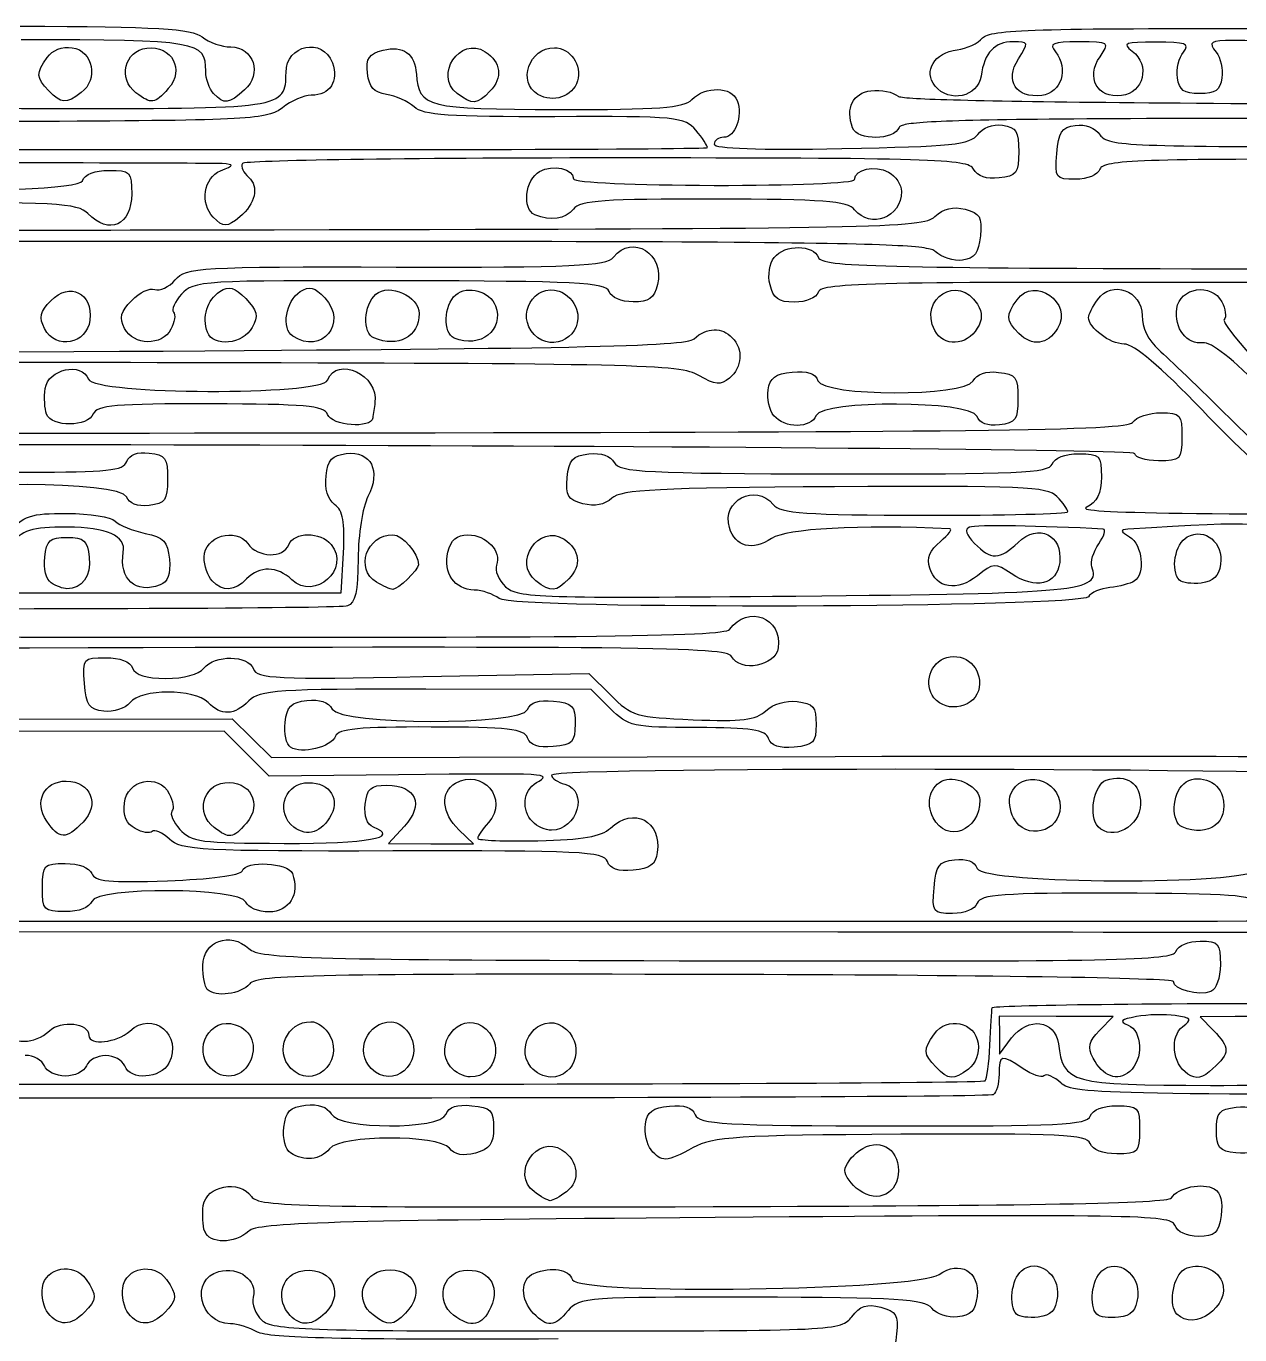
# Model space of a CAD drawing. Extents: x 25 to 242, y 39 to 365.
# Drawn here: x 132.21 to 170.31, y 228.75 to 269.83 of the extents above; entities that cross this region are included whole.
import ezdxf

# ---------------------------------------------------------------- set-up
doc = ezdxf.new("R2010")
doc.units = 0
doc.layers.add('Layer_1', color=7, linetype='CONTINUOUS')

msp = doc.modelspace()

# ---------------------------------------------------------------- linework, layer by layer
at = {"layer": 'Layer_1', "color": 7}
for points in [[(160.744755, 267.952993)], [(132.921299, 267.804633)], [(135.658109, 267.741673)], [(138.096449, 267.713653)], [(145.741979, 267.722663)], [(148.276099, 267.688073)], [(138.084349, 263.833613)], [(148.181949, 263.911773)], [(132.787229, 260.336633)], [(135.302219, 260.344663)], [(137.901659, 260.223733)], [(140.586559, 260.096683)], [(143.126459, 260.044683)], [(145.648189, 260.039683)], [(148.159709, 260.150213)], [(163.378555, 260.187083)], [(132.851349, 257.647823)], [(132.998869, 252.355983)], [(143.207649, 252.378783)], [(148.215959, 252.418973)], [(168.417013, 252.441663)], [(147.061849, 251.860283)], [(160.707835, 248.746573)], [(140.508949, 247.196723)], [(132.856679, 244.875343)], [(160.687055, 244.981553)], [(163.208755, 244.976553)], [(138.107919, 244.681333)], [(140.609909, 244.690333)], [(165.861525, 244.699233)], [(168.505789, 244.693233)], [(132.723209, 242.794143)], [(160.711915, 242.788143)], [(137.896709, 239.594153)], [(138.001079, 237.121963)], [(140.522769, 237.116963)], [(143.044449, 237.111963)], [(145.532659, 237.160963)], [(148.054349, 237.155963)], [(160.774585, 237.154923)], [(140.508169, 234.460783)], [(151.830029, 234.559683)], [(148.156169, 233.246983)], [(158.363345, 233.287393)], [(132.901279, 229.427053)], [(135.422959, 229.421953)], [(140.498579, 229.358403)], [(143.103589, 229.375733)], [(145.625279, 229.370703)], [(163.301755, 229.400883)], [(165.823445, 229.395863)], [(168.335511, 229.400903)]]:
    msp.add_lwpolyline(points, close=True, dxfattribs=at)
for points in [[(164.566335, 265.835023), (164.566335, 265.835143)], [(155.563129, 261.710833), (155.563129, 261.711073)], [(160.733785, 260.282783), (160.733435, 260.282783)], [(155.684449, 257.603643), (155.684449, 257.603183)], [(125.081869, 252.045603), (142.103349, 252.038603), (142.170949, 253.299153)], [(138.048779, 252.416083), (138.048779, 252.415583)], [(144.670019, 249.411863), (149.870719, 249.511063), (150.562969, 248.826093)], [(84.053553, 249.260143), (98.130469, 249.245543), (98.725839, 248.657623), (99.321209, 248.069713), (118.997239, 248.081313), (138.673269, 248.092913), (139.290849, 247.483103), (139.908439, 246.873303), (157.609355, 246.910103)], [(150.547799, 248.412283), (149.946309, 249.006083), (144.759369, 249.017083)], [(143.902609, 246.332703), (139.835559, 246.293503), (139.129349, 246.999003), (138.423129, 247.704523), (118.801419, 247.695523), (99.179709, 247.686523), (98.534459, 248.246103), (97.889199, 248.805683), (83.860383, 248.826783)], [(155.514269, 247.471913), (155.514269, 247.472243)], [(148.112019, 244.851793), (148.112019, 244.852213)], [(144.085799, 244.718973), (143.581669, 244.171703), (144.918769, 244.168703), (146.255869, 244.165703), (145.797329, 244.606003)], [(87.268883, 244.103573), (93.013819, 244.142373), (93.599789, 243.563753), (94.185749, 242.985123), (110.102479, 242.951323), (126.019209, 242.917523), (126.511829, 242.327073), (127.004459, 241.736613), (157.653455, 241.736883)], [(157.687005, 241.389953), (126.972189, 241.396953), (126.396289, 241.965633), (125.820389, 242.534323), (109.956439, 242.533323), (94.092489, 242.532323), (93.434189, 243.195593), (92.775899, 243.858873), (87.090613, 243.854873)], [(150.456299, 243.611233), (150.456259, 243.611503)], [(165.906825, 238.307783), (166.333275, 238.742753), (164.547075, 238.746753), (162.760885, 238.750753), (162.763885, 238.158213), (162.766885, 237.565683), (163.147115, 238.069623)], [(170.168354, 238.741943), (169.065092, 238.736943), (169.484028, 238.305123)], [(137.814819, 232.000413), (137.814799, 232.000073)], [(148.141839, 229.422533), (148.141939, 229.422503)]]:
    msp.add_lwpolyline(points, dxfattribs=at)
for points in [[(132.019439, 269.831263), (136.351909, 269.816463), (137.400129, 269.754963), (137.732389, 269.495933)], [(137.732389, 269.495933), (137.956199, 269.321473), (138.360699, 269.178253), (138.631269, 269.177673)], [(140.368099, 268.379803), (140.371099, 269.249433), (141.527049, 269.491643), (141.822609, 268.684483)], [(145.741979, 267.722673), (144.994849, 268.285733), (145.838179, 269.537763), (146.621839, 269.029023)], [(162.236585, 269.463763), (162.449125, 269.724893), (163.935595, 269.770553), (171.686769, 269.754093)], [(137.846529, 268.425243), (137.849529, 269.354923), (137.610909, 269.395333), (132.051139, 269.407143)], [(132.868769, 268.846003), (133.038209, 269.082203), (133.342209, 269.201203), (133.657769, 269.154843)], [(133.657769, 269.154843), (134.310159, 269.059043), (134.488589, 268.157043), (133.936599, 267.745333)], [(135.658109, 267.741673), (135.081189, 268.176453), (135.294439, 269.060753), (135.995889, 269.142323)], [(135.995889, 269.142323), (136.786579, 269.234323), (137.197869, 268.462353), (136.673199, 267.871123)], [(138.631269, 269.177673), (139.356219, 269.175673), (139.630449, 268.325823), (139.065869, 267.830103)], [(142.928959, 268.351403), (142.876659, 268.829693), (142.966259, 268.962373), (143.419429, 269.077943)], [(143.419429, 269.077943), (144.039249, 269.236003), (144.416199, 268.964113), (144.459949, 268.327423)], [(148.276099, 267.688073), (147.620369, 268.066413), (148.004279, 269.158023), (148.792489, 269.156353)], [(148.792489, 269.156353), (149.290589, 269.155353), (149.673239, 268.604633), (149.518829, 268.111093)], [(160.744725, 267.953053), (160.365575, 268.424083), (160.720325, 269.000983), (161.442845, 269.088383)], [(161.442845, 269.088383), (161.740675, 269.124383), (162.097865, 269.293333), (162.236585, 269.463763)], [(163.202085, 269.341133), (162.607175, 269.342133), (162.292595, 269.008173), (162.190125, 268.265953)], [(163.359955, 268.801053), (163.696655, 269.324673), (163.692155, 269.340093), (163.202085, 269.341133)], [(165.259105, 269.336763), (164.425555, 269.338763), (164.314055, 269.291363), (164.526855, 269.026983)], [(165.923805, 268.871103), (166.236405, 269.325973), (166.223935, 269.334713), (165.259105, 269.336763)], [(167.675105, 269.331633), (166.704785, 269.333633), (166.607565, 269.297033), (166.932965, 269.051803)], [(168.538725, 269.018453), (168.753908, 269.282833), (168.624905, 269.329613), (167.675105, 269.331633)], [(170.106317, 269.380333), (169.38237, 269.382333), (169.31356, 269.335133), (169.570229, 269.016263)], [(171.06041, 269.013103), (171.316201, 269.327363), (171.184537, 269.378043), (170.106317, 269.380333)], [(132.921269, 267.804673), (132.521239, 268.217003), (132.514429, 268.352083), (132.868769, 268.846003)], [(141.822609, 268.684483), (142.035149, 268.104043), (141.748609, 267.661183), (141.161309, 267.662433)], [(146.621839, 269.029023), (147.122039, 268.704323), (147.181949, 268.205353), (146.771059, 267.786263)], [(164.093915, 267.658493), (163.278665, 267.563093), (162.921465, 268.119143), (163.359955, 268.801053)], [(164.526855, 269.026983), (164.952015, 268.498783), (164.708945, 267.730453), (164.093915, 267.658493)], [(166.595185, 267.651153), (165.833845, 267.562653), (165.473975, 268.216553), (165.923805, 268.871103)], [(166.932965, 269.051803), (167.509885, 268.617023), (167.296625, 267.732723), (166.595185, 267.651153)], [(168.352871, 268.210853), (168.315951, 268.484093), (168.399591, 268.847523), (168.538725, 269.018453)], [(169.570229, 269.016263), (169.708294, 268.844733), (169.789661, 268.480963), (169.751043, 268.207883)], [(132.626819, 267.249623), (140.338569, 267.233223), (140.364529, 267.237023), (140.368099, 268.379803)], [(138.096479, 267.713673), (137.958229, 267.856173), (137.845749, 268.176383), (137.846529, 268.425243)], [(143.518049, 267.691623), (143.125439, 267.747423), (142.976779, 267.913913), (142.928959, 268.351403)], [(144.459949, 268.327423), (144.531449, 267.287083), (144.784989, 267.223783), (148.915919, 267.215013)], [(162.190125, 268.265953), (162.099125, 267.606843), (161.183035, 267.408493), (160.744755, 267.952993)], [(136.673199, 267.871123), (136.239909, 267.382863), (136.149529, 267.371333), (135.658109, 267.741673)], [(149.518829, 268.111093), (149.363859, 267.615783), (148.758529, 267.409733), (148.276099, 267.688073)], [(153.109019, 267.529303), (153.529499, 267.958173), (154.368039, 267.938503), (154.532169, 267.495903)], [(158.732695, 267.803963), (159.047295, 267.841463), (159.430595, 267.764463), (159.584475, 267.632873)], [(169.050408, 267.712723), (168.552131, 267.713723), (168.40592, 267.818193), (168.352871, 268.210853)], [(169.751043, 268.207883), (169.695543, 267.815453), (169.548684, 267.711663), (169.050408, 267.712723)], [(125.369559, 267.588243), (125.472919, 267.309513), (126.476389, 267.262693), (132.626819, 267.249623)], [(133.936599, 267.745333), (133.453029, 267.384653), (133.321319, 267.392353), (132.921299, 267.804633)], [(139.065869, 267.830103), (138.559029, 267.385063), (138.430239, 267.369593), (138.096449, 267.713653)], [(141.161309, 267.662433), (140.933639, 267.662963), (140.526459, 267.486053), (140.256459, 267.269413)], [(144.391519, 267.296383), (144.199929, 267.472723), (143.806859, 267.650583), (143.518049, 267.691623)], [(146.771059, 267.786263), (146.357099, 267.364053), (146.228389, 267.356103), (145.741979, 267.722663)], [(148.915919, 267.215013), (152.081849, 267.208013), (152.850789, 267.265913), (153.109019, 267.529303)], [(154.532169, 267.495903), (154.714699, 267.003693), (154.473369, 266.341323), (154.111849, 266.342093)], [(158.157405, 266.635233), (157.924745, 267.262603), (158.157445, 267.735363), (158.732695, 267.803963)], [(159.584475, 267.632873), (159.786355, 267.460203), (168.043337, 267.379273), (189.240021, 267.342213)], [(140.256459, 267.269413), (139.805459, 266.907543), (139.187559, 266.872633), (132.657299, 266.840123)], [(148.803849, 266.990083), (145.484159, 266.978383), (144.676079, 267.034483), (144.391519, 267.296383)], [(132.657299, 266.840123), (126.742479, 266.810623), (125.520609, 266.752923), (125.379609, 266.496393)], [(153.233899, 266.563603), (152.887399, 266.980823), (152.650469, 267.003633), (148.803849, 266.990083)], [(159.619775, 266.655333), (159.465125, 266.245843), (158.307695, 266.229943), (158.157405, 266.635233)], [(189.177928, 266.915733), (163.206285, 266.970933), (159.727385, 266.940233), (159.619775, 266.655333)], [(162.084965, 266.431883), (162.241625, 266.650263), (162.552345, 266.766213), (162.859845, 266.721033)], [(162.859845, 266.721033), (163.292695, 266.657433), (163.372825, 266.527363), (163.370845, 265.891493)], [(164.566335, 265.835143), (164.622535, 266.505023), (164.721825, 266.655503), (165.147885, 266.716233)], [(165.147885, 266.716233), (165.459655, 266.760633), (165.766285, 266.641933), (165.927705, 266.414253)], [(153.599649, 266.020983), (153.599819, 266.076983), (153.435239, 266.321163), (153.233899, 266.563603)], [(154.111849, 266.342093), (153.946269, 266.342353), (153.810489, 266.245693), (153.810119, 266.127063)], [(157.816445, 265.989353), (161.278075, 266.056653), (161.859035, 266.116923), (162.084965, 266.431883)], [(165.927705, 266.414253), (166.173615, 266.067393), (166.841575, 266.040353), (174.764328, 266.056583)], [(129.981579, 265.964283), (142.971349, 265.939483), (153.599479, 265.965073), (153.599649, 266.020983)], [(153.810119, 266.127063), (153.809589, 265.987683), (155.226609, 265.938973), (157.816445, 265.989353)], [(163.370845, 265.891493), (163.368845, 265.218533), (163.302545, 265.129803), (162.755875, 265.067083)], [(165.148295, 265.025793), (164.526025, 265.026793), (164.501455, 265.061293), (164.566335, 265.835023)], [(138.362779, 265.515493), (138.131679, 265.531993), (130.898549, 265.547493), (122.289159, 265.549893)], [(138.309579, 265.291583), (138.748199, 265.471193), (138.752109, 265.487653), (138.362779, 265.515493)], [(138.997989, 265.520243), (138.939789, 265.424343), (139.027089, 265.230603), (139.191849, 265.089653)], [(150.434289, 265.694753), (144.202489, 265.694653), (139.056159, 265.616153), (138.997989, 265.520243)], [(148.328569, 265.268663), (148.756019, 265.501923), (149.394789, 265.362563), (149.393779, 265.036233)], [(161.954035, 265.345863), (161.783095, 265.661233), (160.670755, 265.694923), (150.434289, 265.694753)], [(158.219675, 265.017493), (158.220675, 265.343793), (158.860325, 265.480453), (159.286315, 265.245383)], [(174.717793, 265.651863), (167.199765, 265.667863), (166.025655, 265.627163), (165.919965, 265.347353)], [(121.569349, 265.036553), (121.752389, 264.542973), (133.789339, 264.486723), (133.975109, 264.978553)], [(133.975109, 264.978553), (134.052609, 265.183863), (134.366799, 265.306623), (134.812229, 265.305683)], [(134.812229, 265.305683), (135.482719, 265.304683), (135.525109, 265.260583), (135.522959, 264.573093)], [(138.084389, 263.833583), (137.662549, 264.268433), (137.787569, 265.077833), (138.309579, 265.291583)], [(139.191849, 265.089653), (139.529409, 264.800923), (139.407429, 264.244523), (138.918459, 263.842613)], [(148.181949, 263.911773), (147.773529, 264.081833), (147.875029, 265.021183), (148.328569, 265.268663)], [(149.393779, 265.036233), (149.393509, 264.929443), (151.356719, 264.839653), (153.806129, 264.834453)], [(153.806129, 264.834453), (156.255525, 264.829453), (158.219345, 264.910653), (158.219675, 265.017493)], [(159.286315, 265.245383), (159.508715, 265.122663), (159.690145, 264.851143), (159.689495, 264.642003)], [(162.755875, 265.067083), (162.354705, 265.021083), (162.077945, 265.117283), (161.954035, 265.345863)], [(165.919965, 265.347353), (165.847965, 265.156643), (165.531955, 265.024973), (165.148295, 265.025793)], [(135.522959, 264.573093), (135.519959, 263.579993), (134.812699, 263.259463), (134.144439, 263.948273)], [(159.689495, 264.642003), (159.686495, 263.823973), (158.717925, 263.448253), (158.216725, 264.070953)], [(134.144439, 263.948273), (133.826169, 264.276333), (133.172669, 264.312033), (127.787839, 264.295533)], [(153.804779, 264.403523), (150.371049, 264.410523), (149.608039, 264.356623), (149.390819, 264.089703)], [(158.216725, 264.070953), (158.001175, 264.338743), (157.238505, 264.396233), (153.804779, 264.403523)], [(160.737565, 263.851813), (161.015145, 264.108053), (161.313715, 264.180813), (161.688365, 264.083523)], [(138.918459, 263.842613), (138.512609, 263.509043), (138.400409, 263.507843), (138.084349, 263.833613)], [(139.993239, 263.441923), (158.950025, 263.475823), (160.360435, 263.503723), (160.737565, 263.851813)], [(149.390819, 264.089703), (149.129679, 263.768833), (148.683039, 263.703093), (148.181949, 263.911773)], [(161.688365, 264.083523), (162.154825, 263.962393), (162.224675, 263.840613), (162.167055, 263.248973)], [(98.485959, 263.351423), (110.128139, 263.381223), (128.806419, 263.421923), (139.993239, 263.441923)], [(150.646959, 262.579363), (151.250599, 263.320993), (152.269809, 262.685593), (152.029659, 261.717363)], [(160.746825, 262.762973), (160.406685, 263.080223), (156.818935, 263.105243), (118.894279, 263.054863)], [(155.692609, 262.572653), (156.030069, 262.987253), (156.930825, 262.983533), (157.085325, 262.566653)], [(162.167055, 263.248973), (162.114755, 262.711713), (161.989525, 262.540503), (161.609215, 262.486113)], [(143.823229, 262.270663), (149.398979, 262.258763), (150.423799, 262.305163), (150.646959, 262.579363)], [(155.563129, 261.711073), (155.488029, 262.021783), (155.543229, 262.389213), (155.692609, 262.572653)], [(157.085325, 262.566653), (157.190255, 262.283713), (158.923485, 262.239553), (170.924515, 262.214063)], [(161.609215, 262.486113), (161.339505, 262.447513), (160.951435, 262.572113), (160.746825, 262.762973)], [(136.893279, 261.868983), (137.242809, 262.262863), (137.605289, 262.283873), (143.823229, 262.270663)], [(132.990789, 261.215913), (133.580349, 261.817223), (134.307909, 261.453383), (134.209799, 260.606303)], [(136.245579, 261.563823), (136.398959, 261.503023), (136.690419, 261.640423), (136.893279, 261.868983)], [(143.930199, 261.839503), (137.731189, 261.852703), (137.455469, 261.835503), (137.088029, 261.421783)], [(138.294849, 261.502193), (138.583809, 261.687783), (138.753209, 261.641333), (139.103279, 261.280493)], [(140.816529, 261.497923), (141.103539, 261.681413), (141.268389, 261.639483), (141.583699, 261.302833)], [(143.189489, 261.415403), (143.616249, 261.776683), (144.549019, 261.359803), (144.547299, 260.808543)], [(150.509459, 261.502333), (150.406429, 261.780133), (149.477959, 261.827723), (143.930199, 261.839503)], [(145.694869, 261.396563), (146.063169, 261.708353), (146.774459, 261.514223), (146.944579, 261.055483)], [(148.159709, 260.150213), (147.568759, 260.759343), (148.149709, 261.772313), (148.941669, 261.512763)], [(152.029659, 261.717363), (151.923459, 261.289193), (151.763249, 261.176473), (151.262419, 261.177533)], [(156.326985, 261.167743), (155.826159, 261.168743), (155.666659, 261.282213), (155.563129, 261.710833)], [(170.919924, 261.783143), (158.921785, 261.808643), (157.188655, 261.771843), (157.081965, 261.489343)], [(160.733435, 260.282783), (160.212655, 261.287633), (161.486395, 262.065923), (162.072545, 261.101003)], [(163.317695, 261.242153), (163.867685, 262.008843), (165.087835, 261.145653), (164.590785, 260.341483)], [(165.845395, 261.245893), (166.294515, 261.871973), (167.244905, 261.533553), (167.242465, 260.748423)], [(168.330265, 260.969003), (168.424285, 261.633813), (169.431019, 261.784573), (169.743986, 261.180703)], [(135.523949, 261.222683), (135.767459, 261.471063), (136.092199, 261.624573), (136.245579, 261.563823)], [(137.088029, 261.421783), (136.877459, 261.184493), (136.764119, 260.929593), (136.836159, 260.855333)], [(137.901659, 260.223733), (137.724409, 260.701703), (137.890759, 261.242673), (138.294849, 261.502193)], [(139.103279, 261.280493), (139.470219, 260.902263), (139.504999, 260.745693), (139.306099, 260.367323)], [(140.586559, 260.096683), (140.214859, 260.339533), (140.356739, 261.203973), (140.816529, 261.497923)], [(141.583699, 261.302833), (142.324029, 260.512383), (141.491499, 259.505403), (140.586559, 260.096683)], [(143.126489, 260.044683), (142.760369, 260.197133), (142.801279, 261.086723), (143.189489, 261.415403)], [(145.648169, 260.039683), (145.289229, 260.189143), (145.319849, 261.079093), (145.694869, 261.396563)], [(148.941669, 261.512763), (149.172219, 261.437163), (149.420189, 261.181583), (149.492699, 260.944793)], [(151.262419, 261.177533), (150.893589, 261.178323), (150.579339, 261.313873), (150.509459, 261.502333)], [(157.081965, 261.489343), (157.010865, 261.301173), (156.695815, 261.166963), (156.326985, 261.167743)], [(132.787229, 260.336633), (132.603159, 260.691793), (132.642179, 260.860343), (132.990789, 261.215913)], [(135.302209, 260.344633), (135.125849, 260.684923), (135.170659, 260.862353), (135.523949, 261.222683)], [(146.944579, 261.055483), (147.226279, 260.295863), (146.465179, 259.699503), (145.648189, 260.039683)], [(149.492699, 260.944793), (149.741659, 260.131803), (148.750669, 259.541083), (148.159709, 260.150213)], [(162.072545, 261.101003), (162.238975, 260.827043), (162.238325, 260.620133), (162.070545, 260.346883)], [(163.378595, 260.187083), (162.967275, 260.611053), (162.959665, 260.743013), (163.317695, 261.242153)], [(165.561145, 260.691453), (165.561415, 260.778853), (165.689325, 261.028343), (165.845395, 261.245893)], [(169.156519, 259.893823), (168.653519, 259.813423), (168.242481, 260.348273), (168.330265, 260.969003)], [(169.743986, 261.180703), (169.862557, 260.951913), (169.896815, 260.700723), (169.820116, 260.622493)], [(114.043699, 260.590313), (114.200069, 259.453113), (113.144609, 259.505303), (133.702959, 259.618363)], [(134.209799, 260.606303), (134.121999, 259.848563), (133.136959, 259.661823), (132.787229, 260.336633)], [(136.836159, 260.855333), (136.908159, 260.781033), (136.872059, 260.539343), (136.755759, 260.318163)], [(144.547299, 260.808543), (144.545299, 260.083293), (143.885399, 259.728673), (143.126459, 260.044683)], [(166.680935, 259.853003), (166.237205, 259.854003), (165.560115, 260.360913), (165.561145, 260.691453)], [(167.242465, 260.748423), (167.241465, 260.370463), (167.439845, 259.966423), (167.773885, 259.667083)], [(169.820116, 260.622493), (169.743416, 260.544293), (170.429713, 259.703533), (171.345214, 258.754193)], [(136.755759, 260.318163), (136.475359, 259.784723), (135.583979, 259.800963), (135.302219, 260.344663)], [(139.306099, 260.367323), (139.029459, 259.841043), (138.079589, 259.743933), (137.901659, 260.223733)], [(153.177269, 260.018343), (153.587379, 260.381623), (154.047729, 260.394753), (154.379649, 260.052643)], [(154.379649, 260.052643), (154.730719, 259.690783), (154.690969, 259.123313), (154.290849, 258.784553)], [(162.070545, 260.346883), (161.728415, 259.790843), (161.006675, 259.756233), (160.733785, 260.282783)], [(164.590785, 260.341483), (164.273545, 259.828243), (163.786835, 259.766253), (163.378555, 260.187083)], [(133.702959, 259.618363), (149.462839, 259.705063), (152.903369, 259.775703), (153.177269, 260.018343)], [(169.128642, 257.782893), (167.817035, 259.149583), (166.986065, 259.852353), (166.680935, 259.853003)], [(167.773885, 259.667083), (168.067197, 259.404233), (169.063581, 258.444333), (169.988067, 257.533963)], [(171.086022, 258.371433), (170.108995, 259.370853), (169.397364, 259.932333), (169.156519, 259.893823)], [(136.327849, 259.268143), (127.323479, 259.283543), (119.668999, 259.237943), (119.317889, 259.166753)], [(132.807969, 258.455963), (132.894569, 259.068403), (133.959009, 259.301443), (134.162579, 258.752523)], [(153.326169, 258.869253), (152.748589, 259.210983), (151.415119, 259.242283), (136.327849, 259.268143)], [(141.674839, 258.722123), (141.967039, 259.495803), (143.289969, 258.869373), (143.160369, 258.018703)], [(154.290849, 258.784553), (154.006889, 258.544163), (153.852819, 258.557683), (153.326169, 258.869253)], [(155.503629, 258.411543), (155.558029, 258.796303), (155.727949, 258.922963), (156.258455, 258.974233)], [(156.258455, 258.974233), (156.729955, 259.019833), (156.981995, 258.935433), (157.068125, 258.703183)], [(161.937565, 258.697183), (162.058645, 258.917523), (162.340775, 259.011983), (162.736875, 258.964823)], [(162.736875, 258.964823), (163.283155, 258.899823), (163.348795, 258.810763), (163.346695, 258.137803)], [(132.851369, 257.647883), (132.788569, 257.817153), (132.769069, 258.180793), (132.807969, 258.455963)], [(134.162579, 258.752523), (134.346209, 258.257343), (141.488389, 258.228453), (141.674839, 258.722123)], [(155.684449, 257.603183), (155.546379, 257.774703), (155.465019, 258.138473), (155.503629, 258.411543)], [(157.068125, 258.703183), (157.253965, 258.202053), (161.662495, 258.196273), (161.937565, 258.697183)], [(137.994989, 257.975813), (135.027509, 257.981813), (134.418289, 257.929913), (134.316519, 257.660423)], [(143.160369, 258.018703), (143.137769, 257.870613), (143.107169, 257.652533), (143.092369, 257.534053)], [(162.060445, 257.587443), (161.878905, 258.076973), (157.195915, 258.100313), (157.011715, 257.612643)], [(163.346695, 258.137803), (163.344695, 257.474913), (163.274295, 257.375563), (162.765045, 257.316613)], [(134.316519, 257.660423), (134.160289, 257.246753), (133.003779, 257.236833), (132.851349, 257.647823)], [(141.671439, 257.644803), (141.571359, 257.914693), (140.962469, 257.969513), (137.994989, 257.975813)], [(143.092369, 257.534053), (143.048969, 257.186843), (141.805329, 257.283773), (141.671439, 257.644803)], [(157.011715, 257.612643), (156.856275, 257.201083), (156.013069, 257.195333), (155.684449, 257.603643)], [(162.765045, 257.316613), (162.387275, 257.272913), (162.142165, 257.367113), (162.060445, 257.587443)], [(166.940025, 257.395203), (167.068865, 257.561943), (167.471185, 257.697743), (167.834075, 257.696973)], [(167.834075, 257.696973), (168.448024, 257.695973), (168.493699, 257.643173), (168.491511, 256.941443)], [(171.534062, 255.517573), (171.303242, 255.625473), (170.220805, 256.644863), (169.128642, 257.782893)], [(111.123519, 257.183483), (111.123259, 257.100883), (123.629169, 257.046463), (138.914409, 257.062633)], [(138.914409, 257.062633), (162.499295, 257.087533), (166.741235, 257.137933), (166.940025, 257.395203)], [(169.988067, 257.533963), (171.473009, 256.071703), (171.716034, 255.908733), (172.072841, 256.135993)], [(167.018865, 256.411803), (167.019665, 256.664003), (109.461419, 256.821483), (109.117859, 256.570213)], [(168.491511, 256.941443), (168.489411, 256.223223), (168.454131, 256.187393), (167.753665, 256.188883)], [(135.367989, 256.164403), (135.451089, 256.384393), (135.696769, 256.477583), (136.074259, 256.432243)], [(136.074259, 256.432243), (136.583109, 256.371143), (136.652849, 256.271483), (136.650779, 255.608593)], [(141.623969, 255.713153), (141.681869, 256.220033), (141.810729, 256.362053), (142.260469, 256.414353)], [(142.260469, 256.414353), (143.038979, 256.504853), (143.355699, 255.877633), (142.941669, 255.065263)], [(149.195529, 255.659523), (149.250929, 256.225143), (149.359949, 256.344643), (149.874189, 256.403653)], [(149.874189, 256.403653), (150.270569, 256.449153), (150.552109, 256.353453), (150.671809, 256.132623)], [(164.420085, 256.085693), (164.495285, 256.284953), (164.815135, 256.408053), (165.255065, 256.407103)], [(165.255065, 256.407103), (165.923635, 256.406103), (165.967935, 256.360603), (165.965825, 255.684403)], [(167.753665, 256.188883), (167.349145, 256.189673), (167.018485, 256.290043), (167.018865, 256.411803)], [(129.111119, 256.177693), (129.216799, 255.892753), (129.706819, 255.838793), (132.238499, 255.833423)], [(132.238499, 255.833423), (134.770189, 255.828423), (135.260539, 255.879923), (135.367989, 256.164403)], [(150.671809, 256.132623), (150.834529, 255.832443), (151.666759, 255.789583), (157.577475, 255.777033)], [(157.577475, 255.777033), (163.357535, 255.764733), (164.315195, 255.807933), (164.420085, 256.085693)], [(135.364539, 255.058233), (135.181759, 255.551093), (129.298649, 255.577173), (129.113119, 255.085933)], [(136.650779, 255.608593), (136.648779, 254.945693), (136.578379, 254.846353), (136.069139, 254.787403)], [(141.894979, 254.818623), (141.675309, 254.984173), (141.577579, 255.306733), (141.623969, 255.713153)], [(149.690509, 254.840013), (149.211859, 254.964313), (149.139189, 255.084623), (149.195529, 255.659523)], [(165.965825, 255.684403), (165.963825, 255.151993), (165.839605, 254.899973), (165.490005, 254.721693)], [(157.588045, 255.374793), (152.056959, 255.340593), (150.886099, 255.280093), (150.597809, 255.014003)], [(154.288619, 254.090543), (154.029289, 254.937393), (155.109679, 255.502843), (155.666149, 254.811483)], [(164.572045, 255.065413), (164.270265, 255.376473), (163.484175, 255.411283), (157.588045, 255.374793)], [(136.069139, 254.787403), (135.691359, 254.743703), (135.446249, 254.837903), (135.364539, 255.058233)], [(142.170949, 253.299153), (142.223049, 254.271783), (142.160049, 254.618853), (141.894979, 254.818623)], [(142.941669, 255.065263), (142.770369, 254.729153), (142.634429, 253.872073), (142.632059, 253.113223)], [(150.597809, 255.014003), (150.369519, 254.803263), (150.060359, 254.743983), (149.690509, 254.840013)], [(155.666149, 254.811483), (155.882919, 254.542193), (156.682245, 254.486133), (160.419035, 254.478203)], [(164.911705, 254.591773), (164.911915, 254.659473), (164.759065, 254.872623), (164.572045, 255.065413)], [(165.490005, 254.721693), (165.136035, 254.541173), (168.902177, 254.490443), (180.402083, 254.520813)], [(131.602039, 253.894343), (132.145959, 254.473373), (132.339619, 254.539173), (133.492599, 254.536723)], [(133.492599, 254.536723), (134.199119, 254.535723), (134.881549, 254.426403), (135.009129, 254.294903)], [(135.009129, 254.294903), (135.136709, 254.163403), (135.556969, 253.989413), (135.943049, 253.908253)], [(160.419035, 254.478203), (162.889795, 254.473203), (164.911495, 254.524103), (164.911705, 254.591773)], [(171.010613, 253.710883), (171.463921, 254.267813), (170.972353, 254.306403), (166.801265, 254.041313)], [(133.507559, 254.105763), (132.336459, 254.107763), (132.146239, 254.044163), (131.600689, 253.463413)], [(135.260209, 253.316723), (135.351509, 253.829133), (134.742919, 254.103133), (133.507559, 254.105763)], [(135.943049, 253.908253), (136.536049, 253.783593), (136.654619, 253.657393), (136.706799, 253.095403)], [(137.798949, 253.166143), (137.800949, 253.814053), (138.792639, 254.118533), (139.169509, 253.586943)], [(140.456009, 253.552443), (140.611709, 253.964713), (141.454879, 253.969483), (141.784509, 253.560443)], [(148.215959, 252.418983), (147.468839, 252.982033), (148.312059, 254.234063), (149.095829, 253.725333)], [(155.613879, 253.752153), (155.009529, 253.348273), (154.474049, 253.484993), (154.288619, 254.090543)], [(161.203285, 254.053403), (158.354555, 254.182243), (156.073469, 254.059403), (155.613879, 253.752153)], [(160.912675, 253.655783), (161.171985, 253.869973), (161.302765, 254.048893), (161.203285, 254.053403)], [(161.826845, 254.106183), (161.662905, 254.043283), (161.715255, 253.872203), (161.982865, 253.596363)], [(166.025165, 254.044183), (164.087805, 254.149053), (162.018175, 254.179623), (161.826845, 254.106183)], [(163.351805, 253.628563), (163.987495, 254.237713), (164.757065, 253.867183), (164.656665, 253.000313)], [(165.881965, 253.580013), (166.053945, 253.830263), (166.118385, 254.039143), (166.025165, 254.044183)], [(166.801265, 254.041313), (166.550005, 254.025313), (166.560515, 253.976513), (166.853065, 253.800883)], [(168.662761, 253.799733), (169.216537, 254.101923), (169.802922, 253.618983), (169.707238, 252.939513)], [(132.791239, 253.161123), (132.852239, 253.693783), (132.953839, 253.783793), (133.492969, 253.782643)], [(133.492969, 253.782643), (134.032089, 253.781643), (134.133149, 253.691043), (134.190809, 253.158143)], [(139.169509, 253.586943), (139.484459, 253.142703), (140.293069, 253.121013), (140.456009, 253.552443)], [(141.784509, 253.560443), (142.402049, 252.793233), (141.271709, 251.782363), (140.549509, 252.455983)], [(143.207649, 252.378783), (142.526029, 252.788063), (142.898049, 253.870433), (143.719749, 253.868693)], [(143.719749, 253.868693), (144.032319, 253.867903), (144.523889, 253.291523), (144.522749, 252.926943)], [(145.450159, 253.322143), (145.546059, 253.708793), (145.725919, 253.863033), (146.080009, 253.862273)], [(146.080009, 253.862273), (146.660049, 253.861273), (147.142229, 253.351173), (146.977029, 252.913763)], [(149.095829, 253.725333), (149.596029, 253.400633), (149.655939, 252.901663), (149.245039, 252.482573)], [(160.578535, 252.817903), (160.481035, 253.136343), (160.578005, 253.379253), (160.912675, 253.655783)], [(161.982865, 253.596363), (162.496965, 253.066453), (162.771945, 253.072923), (163.351805, 253.628563)], [(165.667225, 252.860863), (165.613325, 253.006143), (165.709925, 253.329763), (165.881965, 253.580013)], [(166.853065, 253.800883), (167.255055, 253.559513), (167.349105, 252.633323), (166.994335, 252.409713)], [(168.417013, 252.441683), (168.124334, 252.743363), (168.277446, 253.589483), (168.662761, 253.799733)], [(132.998869, 252.355983), (132.840439, 252.459513), (132.750739, 252.807343), (132.791239, 253.161123)], [(134.190809, 253.158143), (134.254509, 252.569053), (133.971349, 252.172233), (133.487949, 252.173263)], [(136.412009, 252.290753), (135.661749, 251.997513), (135.112309, 252.486923), (135.260209, 253.316723)], [(136.706799, 253.095403), (136.750299, 252.627293), (136.662899, 252.388813), (136.412009, 252.290753)], [(138.048779, 252.415583), (137.910529, 252.558083), (137.798109, 252.895833), (137.798949, 253.166143)], [(142.632059, 253.113223), (142.629059, 252.078383), (142.549659, 251.729813), (142.295039, 251.630313)], [(146.279669, 252.131283), (145.658119, 252.142083), (145.288939, 252.672133), (145.450159, 253.322143)], [(140.549509, 252.455983), (140.087099, 252.887283), (139.542049, 252.895913), (139.132709, 252.478383)], [(144.522749, 252.926943), (144.522219, 252.763573), (143.878439, 252.143783), (143.717289, 252.151523)], [(146.977029, 252.913763), (146.913529, 252.745763), (147.041529, 252.440573), (147.261309, 252.235553)], [(156.374925, 251.943483), (165.288875, 252.026083), (165.952515, 252.091543), (165.667225, 252.860863)], [(162.072195, 252.576963), (161.442445, 252.071673), (160.774035, 252.179483), (160.578535, 252.817903)], [(163.138055, 252.648263), (162.637255, 252.986493), (162.577615, 252.982503), (162.072195, 252.576963)], [(164.656665, 253.000313), (164.574165, 252.287603), (163.902595, 252.131933), (163.138055, 252.648263)], [(169.707238, 252.939513), (169.653948, 252.561113), (169.483115, 252.395473), (169.099691, 252.350463)], [(133.487949, 252.173263), (133.372369, 252.173513), (133.152289, 252.255763), (132.998869, 252.355983)], [(139.132709, 252.478383), (138.750849, 252.088913), (138.386489, 252.067963), (138.048779, 252.416083)], [(143.717289, 252.151523), (143.638889, 252.155523), (143.409539, 252.257563), (143.207649, 252.378783)], [(147.261309, 252.235553), (147.630019, 251.891643), (148.335489, 251.869033), (156.374925, 251.943483)], [(149.245039, 252.482573), (148.831089, 252.060363), (148.702379, 252.052403), (148.215959, 252.418973)], [(166.994335, 252.409713), (166.871905, 252.332513), (166.529905, 252.242713), (166.234315, 252.210083)], [(169.099691, 252.350463), (168.806311, 252.316063), (168.499106, 252.357463), (168.417013, 252.441663)], [(147.061839, 251.860283), (146.877529, 252.005043), (146.525559, 252.126983), (146.279669, 252.131283)], [(165.558645, 251.922883), (165.346345, 251.572933), (147.504589, 251.512543), (147.061849, 251.860283)], [(166.234315, 252.210083), (165.938735, 252.177483), (165.634685, 252.048213), (165.558645, 251.922883)], [(142.295039, 251.630313), (142.111999, 251.558813), (133.772429, 251.517633), (123.762649, 251.538913)], [(154.288029, 250.895483), (154.876389, 251.680843), (155.957149, 251.270023), (155.820929, 250.312803)], [(130.274909, 250.658923), (149.640389, 250.622223), (154.116349, 250.665923), (154.288029, 250.895483)], [(154.350439, 250.046693), (154.189259, 250.344033), (151.668629, 250.371033), (130.377029, 250.303453)], [(155.820929, 250.312803), (155.739029, 249.737273), (154.627219, 249.536073), (154.350439, 250.046693)], [(134.043889, 249.201163), (133.982489, 249.991903), (133.996789, 250.009253), (134.706879, 250.007743)], [(134.706879, 250.007743), (135.158089, 250.006743), (135.477949, 249.883863), (135.552529, 249.682753)], [(137.788079, 249.678003), (138.138049, 250.107973), (139.179999, 250.092833), (139.342219, 249.655403)], [(160.707835, 248.746573), (160.369465, 249.166943), (160.595825, 249.876473), (161.112075, 250.013683)], [(161.112075, 250.013683), (161.700505, 250.170083), (162.217155, 249.694153), (162.130085, 249.075903)], [(135.552529, 249.682753), (135.634029, 249.462913), (135.969279, 249.358663), (136.598979, 249.357333)], [(136.598979, 249.357333), (137.166169, 249.356333), (137.627319, 249.480483), (137.788079, 249.678003)], [(139.342219, 249.655403), (139.455189, 249.350763), (140.047439, 249.323683), (144.670019, 249.411863)], [(134.649729, 248.327113), (134.187479, 248.383213), (134.097259, 248.513383), (134.043889, 249.201163)], [(137.919819, 248.600723), (137.495769, 249.037793), (135.821559, 249.033933), (135.464329, 248.594723)], [(144.759369, 249.017083), (140.099639, 249.027083), (139.534919, 248.989883), (139.203419, 248.651823)], [(162.130085, 249.075903), (162.041585, 248.447673), (161.120165, 248.234303), (160.707835, 248.746573)], [(135.464329, 248.594723), (135.313259, 248.409123), (134.951969, 248.290443), (134.649729, 248.327113)], [(139.203419, 248.651823), (138.750989, 248.190483), (138.333909, 248.173853), (137.919819, 248.600723)], [(140.340169, 247.972543), (140.398269, 248.480093), (140.524899, 248.608423), (141.024099, 248.665703)], [(141.024099, 248.665703), (141.420489, 248.711203), (141.702019, 248.615503), (141.821729, 248.394673)], [(147.951979, 248.377673), (148.039579, 248.609563), (148.292119, 248.692863), (148.763329, 248.645293)], [(148.763329, 248.645293), (149.368839, 248.584193), (149.447289, 248.501873), (149.445509, 247.929813)], [(150.562969, 248.826093), (151.219309, 248.176653), (151.353339, 248.136983), (153.147199, 248.061323)], [(155.429629, 248.341953), (155.656829, 248.551683), (156.069379, 248.672583), (156.416325, 248.631103)], [(156.416325, 248.631103), (156.923615, 248.570503), (157.012275, 248.463373), (157.010565, 247.913423)], [(141.821729, 248.394673), (142.095999, 247.888693), (147.761369, 247.872993), (147.951979, 248.377673)], [(153.269249, 247.813973), (151.242929, 247.817973), (151.122729, 247.844673), (150.547799, 248.412283)], [(153.147199, 248.061323), (154.694189, 247.996023), (155.110379, 248.047223), (155.429629, 248.341953)], [(140.508949, 247.196733), (140.376909, 247.280833), (140.300959, 247.629973), (140.340169, 247.972543)], [(144.927149, 247.831683), (142.670419, 247.836683), (142.005569, 247.772783), (141.918939, 247.543373)], [(147.949209, 247.488303), (147.844149, 247.771613), (147.360999, 247.826513), (144.927149, 247.831683)], [(149.445509, 247.929813), (149.443509, 247.357763), (149.364809, 247.275813), (148.758879, 247.217253)], [(155.514269, 247.472243), (155.412269, 247.747283), (154.998289, 247.810293), (153.269249, 247.813973)], [(157.010565, 247.913423), (157.008565, 247.341373), (156.929865, 247.259433), (156.323935, 247.200863)], [(141.918939, 247.543373), (141.789799, 247.201463), (140.860239, 246.972913), (140.508949, 247.196723)], [(148.758879, 247.217253), (148.287379, 247.171653), (148.035339, 247.256053), (147.949209, 247.488303)], [(156.323935, 247.200863), (155.852439, 247.155263), (155.600399, 247.239663), (155.514269, 247.471913)], [(157.609355, 246.910103), (173.613168, 246.943403), (175.336844, 246.914103), (175.58742, 246.602583)], [(145.687039, 246.067213), (146.541689, 246.554923), (147.372629, 245.564613), (146.722989, 244.832563)], [(175.51698, 246.242413), (175.175382, 246.534593), (148.705899, 246.610273), (148.704989, 246.319113)], [(163.114835, 245.714223), (163.422075, 246.527723), (164.675475, 246.216753), (164.672695, 245.327723)], [(132.856679, 244.875333), (132.446589, 245.479273), (132.765779, 246.135003), (133.469119, 246.133513)], [(133.469119, 246.133513), (134.236759, 246.131513), (134.536789, 245.396863), (133.995269, 244.844543)], [(135.293109, 245.442723), (135.379009, 246.184163), (136.364999, 246.389053), (136.703549, 245.735813)], [(138.107919, 244.681333), (137.530989, 245.116123), (137.744249, 246.000413), (138.445689, 246.081983)], [(138.445689, 246.081983), (139.236379, 246.173983), (139.647669, 245.402013), (139.123009, 244.810783)], [(140.609909, 244.690333), (140.061319, 245.103773), (140.278619, 245.995963), (140.946959, 246.074163)], [(140.946959, 246.074163), (141.656619, 246.157263), (142.086409, 245.647013), (141.786849, 245.077163)], [(148.231439, 246.084413), (148.727259, 246.378923), (148.723709, 246.379113), (143.902609, 246.332703)], [(148.112019, 244.852213), (147.747419, 245.228023), (147.805919, 245.831653), (148.231439, 246.084413)], [(148.704989, 246.319113), (148.704719, 246.226413), (148.893429, 246.099383), (149.124389, 246.036913)], [(160.687055, 244.981553), (160.434235, 245.469373), (160.585035, 245.990433), (161.029275, 246.164063)], [(161.029275, 246.164063), (161.436565, 246.323263), (162.152845, 245.926753), (162.151645, 245.542763)], [(165.861525, 244.699233), (165.552505, 245.017753), (165.730295, 246.036613), (166.116665, 246.161403)], [(166.116665, 246.161403), (166.759855, 246.369143), (167.196685, 246.066503), (167.194655, 245.414623)], [(168.552472, 246.050103), (168.947064, 246.384163), (169.644609, 246.154523), (169.771987, 245.648633)], [(136.703549, 245.735813), (136.822129, 245.507023), (136.859809, 245.259333), (136.787349, 245.185373)], [(142.856689, 245.410943), (142.913789, 245.906183), (143.025829, 246.004333), (143.532669, 246.003263)], [(143.532669, 246.003263), (144.453499, 246.001263), (144.712679, 245.399523), (144.085799, 244.718973)], [(145.797329, 244.606003), (145.254189, 245.127533), (145.204069, 245.791603), (145.687039, 246.067213)], [(149.124389, 246.036913), (149.877299, 245.833263), (149.511869, 244.590263), (148.699599, 244.591993)], [(163.208735, 244.976553), (163.090225, 245.205223), (163.047955, 245.537183), (163.114835, 245.714223)], [(168.505792, 244.693233), (168.14685, 244.842683), (168.177468, 245.732633), (168.552472, 246.050103)], [(135.630729, 244.641593), (135.353169, 244.794753), (135.247189, 245.046233), (135.293109, 245.442723)], [(143.115909, 244.687553), (142.902649, 244.772053), (142.812139, 245.024623), (142.856689, 245.410943)], [(150.551999, 244.658943), (151.290509, 245.340673), (152.163629, 244.887923), (152.023349, 243.895993)], [(162.151645, 245.542763), (162.148645, 244.559823), (161.111565, 244.162463), (160.687055, 244.981553)], [(164.672695, 245.327723), (164.670695, 244.519263), (163.581145, 244.258023), (163.208755, 244.976553)], [(167.194655, 245.414623), (167.192655, 244.708283), (166.311425, 244.235503), (165.861525, 244.699233)], [(169.771987, 245.648633), (169.976669, 244.835733), (169.331914, 244.349233), (168.505789, 244.693233)], [(133.995269, 244.844543), (133.454069, 244.292543), (133.248629, 244.298093), (132.856679, 244.875343)], [(136.787349, 245.185373), (136.714849, 245.111373), (136.826549, 244.856043), (137.035689, 244.617853)], [(141.786849, 245.077163), (141.490799, 244.513963), (141.040389, 244.365923), (140.609909, 244.690333)], [(148.699599, 244.591993), (148.514679, 244.592253), (148.250269, 244.709293), (148.112019, 244.851793)], [(136.167119, 244.552793), (136.094619, 244.478793), (135.853239, 244.518793), (135.630729, 244.641593)], [(136.706689, 244.306943), (136.482429, 244.516113), (136.239629, 244.626743), (136.167119, 244.552793)], [(137.035689, 244.617853), (137.381219, 244.224253), (137.679779, 244.184243), (140.312849, 244.178643)], [(139.123009, 244.810783), (138.689719, 244.322523), (138.599329, 244.310993), (138.107919, 244.681333)], [(140.312849, 244.178643), (142.963719, 244.172643), (143.958859, 244.353683), (143.115909, 244.687553)], [(146.722989, 244.832563), (146.538559, 244.624733), (146.387499, 244.402173), (146.387299, 244.337983)], [(148.275189, 244.260783), (149.699389, 244.290583), (150.258939, 244.388413), (150.551999, 244.658943)], [(143.721539, 243.941113), (137.684729, 243.927913), (137.079229, 243.959413), (136.706689, 244.306943)], [(146.387299, 244.337983), (146.387099, 244.273783), (147.236649, 244.239083), (148.275189, 244.260783)], [(138.991219, 243.310793), (139.102599, 243.649893), (140.437649, 243.580823), (140.568029, 243.229193)], [(150.456259, 243.611503), (150.342849, 243.917303), (149.593209, 243.953993), (143.721539, 243.941113)], [(151.268519, 243.333313), (150.791939, 243.287213), (150.545129, 243.371713), (150.456299, 243.611233)], [(152.023349, 243.895993), (151.968949, 243.511253), (151.799029, 243.384593), (151.268519, 243.333313)], [(160.711915, 242.788173), (160.770715, 243.489983), (160.855695, 243.604833), (161.358955, 243.663093)], [(161.358955, 243.663093), (161.736725, 243.706793), (161.981835, 243.612593), (162.063555, 243.392263)], [(132.723209, 242.794173), (132.725209, 243.507853), (132.763809, 243.548213), (133.438569, 243.546783)], [(133.438569, 243.546783), (133.866159, 243.545993), (134.197799, 243.420643), (134.267029, 243.233943)], [(134.267029, 243.233943), (134.360629, 242.981503), (134.811439, 242.938133), (136.650059, 243.004683)], [(136.650059, 243.004683), (137.958139, 243.051983), (138.948769, 243.181553), (138.991219, 243.310793)], [(140.568029, 243.229193), (140.808269, 242.581373), (140.468529, 242.023563), (139.834529, 242.024913)], [(162.063555, 243.392263), (162.247785, 242.895473), (170.64956, 242.863803), (170.836654, 243.359163)], [(133.433869, 242.038503), (132.759089, 242.039503), (132.720989, 242.080503), (132.723209, 242.794143)], [(139.107909, 242.333943), (138.936619, 242.795823), (134.442239, 242.819033), (134.268469, 242.358943)], [(161.293875, 241.978913), (160.671615, 241.979913), (160.647035, 242.014413), (160.711915, 242.788143)], [(166.450425, 242.614353), (162.855025, 242.622353), (162.168415, 242.572853), (162.065545, 242.300473)], [(170.833297, 242.281843), (170.732128, 242.554653), (170.045836, 242.606713), (166.450425, 242.614353)], [(134.268469, 242.358943), (134.193669, 242.160733), (133.872819, 242.037583), (133.433869, 242.038503)], [(139.834529, 242.024913), (139.497659, 242.025713), (139.170669, 242.164693), (139.107909, 242.333943)], [(157.653455, 241.736883), (184.655228, 241.737143), (188.331697, 241.775783), (188.548239, 242.061283)], [(162.065545, 242.300473), (161.993545, 242.109773), (161.677535, 241.978103), (161.293875, 241.978913)], [(137.758949, 240.344473), (137.760949, 241.109033), (138.616179, 241.422153), (139.204079, 240.873793)], [(188.501757, 241.113563), (188.422297, 241.327863), (182.107158, 241.384513), (157.687005, 241.389953)], [(139.204079, 240.873793), (139.541649, 240.558933), (140.997429, 240.521253), (153.881879, 240.493883)], [(153.881879, 240.493883), (166.401855, 240.467283), (168.20014, 240.503883), (168.306902, 240.786433)], [(168.306902, 240.786433), (168.378202, 240.975223), (168.6935, 241.108813), (169.065886, 241.108023)], [(169.065886, 241.108023), (169.649985, 241.107023), (169.702711, 241.045923), (169.700621, 240.375603)], [(137.896709, 239.594153), (137.819909, 239.673353), (137.757909, 240.010963), (137.758949, 240.344473)], [(169.700621, 240.375603), (169.699321, 239.946853), (169.576224, 239.596793), (169.403039, 239.529113)], [(153.859659, 240.063003), (141.343669, 240.089603), (139.456899, 240.051903), (139.228159, 239.770883)], [(168.227966, 239.842143), (168.228231, 239.950423), (162.034075, 240.045633), (153.859659, 240.063003)], [(139.228159, 239.770883), (138.960279, 239.441773), (138.149019, 239.334093), (137.896709, 239.594153)], [(169.403039, 239.529113), (169.024502, 239.381153), (168.227191, 239.593513), (168.227966, 239.842143)], [(162.535225, 239.019093), (162.544225, 239.107993), (167.790225, 239.169533), (174.192394, 239.155933)], [(135.461919, 238.288933), (136.179029, 238.950913), (137.149689, 238.155163), (136.690549, 237.281703)], [(138.001079, 237.121963), (137.413939, 237.727163), (137.990079, 238.744503), (138.774379, 238.487353)], [(145.532659, 237.160963), (144.976579, 237.851813), (145.799789, 238.909493), (146.526439, 238.437803)], [(148.054349, 237.155963), (147.498269, 237.846813), (148.321469, 238.904493), (149.048119, 238.432793)], [(160.722055, 238.196293), (161.126495, 238.760083), (162.005205, 238.572383), (162.095245, 237.902963)], [(162.467025, 237.839843), (162.495225, 238.399573), (162.525925, 238.930233), (162.535225, 239.019093)], [(163.147115, 238.069623), (163.659245, 238.748373), (164.518275, 238.640413), (164.616445, 237.884943)], [(167.068755, 238.740663), (166.572605, 238.648063), (166.516355, 238.591013), (166.805245, 238.473263)], [(168.283458, 238.772463), (167.96231, 238.819663), (167.415685, 238.805363), (167.068755, 238.740663)], [(168.525113, 238.431293), (168.823055, 238.653513), (168.791768, 238.697683), (168.283458, 238.772463)], [(172.488266, 238.810643), (171.819108, 238.775743), (170.775147, 238.744843), (170.168354, 238.741943)], [(131.448259, 238.278093), (131.787699, 237.856383), (132.473879, 237.863853), (132.940229, 238.294293)], [(132.940229, 238.294293), (133.317879, 238.642913), (134.180919, 238.542433), (134.179699, 238.149983)], [(134.179699, 238.149983), (134.178699, 237.823243), (135.061019, 237.918863), (135.461919, 238.288933)], [(138.774379, 238.487353), (139.303459, 238.313883), (139.488559, 237.801833), (139.212239, 237.276163)], [(140.522769, 237.116963), (139.996629, 237.659273), (140.392409, 238.582403), (141.150359, 238.580793)], [(141.150359, 238.580793), (141.354339, 238.580263), (141.621839, 238.385873), (141.744809, 238.148593)], [(143.044449, 237.111963), (142.518319, 237.654283), (142.914089, 238.577403), (143.672049, 238.575793)], [(143.672049, 238.575793), (143.876019, 238.575263), (144.143519, 238.380873), (144.266489, 238.143603)], [(146.526439, 238.437803), (147.252549, 237.966453), (146.989839, 236.845023), (146.153729, 236.846803)], [(149.048119, 238.432793), (149.774239, 237.961453), (149.511529, 236.840013), (148.675409, 236.841793)], [(165.707705, 237.434183), (165.524365, 237.787933), (165.562905, 237.957013), (165.906825, 238.307783)], [(166.805245, 238.473263), (167.255665, 238.289673), (167.287205, 237.385313), (166.855945, 237.020193)], [(168.679434, 236.937373), (168.193421, 237.251353), (168.103981, 238.117183), (168.525113, 238.431293)], [(169.484028, 238.305123), (170.009593, 237.763403), (170.007493, 237.606703), (169.467998, 237.108693)], [(141.744809, 238.148593), (142.196119, 237.277793), (141.190409, 236.428783), (140.522769, 237.116963)], [(144.266489, 238.143603), (144.717809, 237.272793), (143.712099, 236.423783), (143.044449, 237.111963)], [(160.774555, 237.154963), (160.374535, 237.567283), (160.367715, 237.702373), (160.722055, 238.196293)], [(162.095245, 237.902963), (162.138745, 237.579183), (162.021145, 237.268103), (161.789895, 237.095623)], [(164.616445, 237.884943), (164.777525, 236.645293), (164.975175, 236.591393), (169.394116, 236.582003)], [(132.781729, 237.197863), (132.715729, 237.375763), (132.445609, 237.521773), (132.181399, 237.522333)], [(134.703079, 237.516983), (134.438869, 237.517513), (134.167809, 237.372673), (134.100729, 237.195063)], [(135.303419, 237.192503), (135.237419, 237.370403), (134.967299, 237.516413), (134.703079, 237.516983)], [(162.322295, 236.727833), (162.373695, 236.779733), (162.438785, 237.280123), (162.467025, 237.839843)], [(163.505185, 237.102573), (162.818205, 237.566533), (162.757145, 237.552533), (162.755205, 236.930593)], [(133.440219, 236.873263), (133.144029, 236.873793), (132.847709, 237.019963), (132.781729, 237.197863)], [(134.100729, 237.195063), (134.033629, 237.017443), (133.736419, 236.872633), (133.440219, 236.873263)], [(136.690549, 237.281703), (136.430559, 236.787103), (135.476509, 236.725773), (135.303419, 237.192503)], [(139.212239, 237.276163), (138.966269, 236.808233), (138.378099, 236.733353), (138.001079, 237.121963)], [(146.153729, 236.846803), (145.950879, 236.847333), (145.671399, 236.988603), (145.532659, 237.160963)], [(148.675409, 236.841793), (148.472559, 236.842323), (148.193079, 236.983603), (148.054349, 237.155963)], [(161.789895, 237.095623), (161.306315, 236.734933), (161.174605, 236.742633), (160.774585, 237.154923)], [(164.163025, 236.886183), (164.089125, 236.810783), (163.793065, 236.908183), (163.505185, 237.102573)], [(166.855945, 237.020193), (166.467365, 236.691233), (166.006675, 236.857333), (165.707705, 237.434183)], [(169.467998, 237.108693), (169.136454, 236.802633), (168.950531, 236.762243), (168.679434, 236.937373)], [(113.371199, 236.730833), (113.370669, 236.578573), (162.171585, 236.576053), (162.322295, 236.727833)], [(162.755205, 236.930593), (162.754405, 236.641333), (162.670005, 236.351983), (162.567895, 236.287613)], [(164.699135, 236.648613), (164.478205, 236.854673), (164.236955, 236.961583), (164.163025, 236.886183)], [(183.130188, 236.306513), (166.257165, 236.276013), (165.075045, 236.297513), (164.699135, 236.648613)], [(169.394116, 236.582003), (171.668736, 236.577003), (173.500206, 236.661303), (173.56841, 236.773713)], [(162.567895, 236.287613), (162.465775, 236.223213), (150.432379, 236.175533), (135.826999, 236.181563)], [(135.826999, 236.181563), (121.221629, 236.187563), (107.553099, 236.142563), (105.452489, 236.081473)], [(140.300529, 235.265853), (140.358629, 235.773403), (140.485259, 235.901733), (140.984459, 235.959013)], [(140.984459, 235.959013), (141.380839, 236.004513), (141.662379, 235.908813), (141.782089, 235.687983)], [(145.390659, 235.676383), (145.478259, 235.908273), (145.730789, 235.991573), (146.201999, 235.943993)], [(146.201999, 235.943993), (146.803419, 235.883293), (146.885959, 235.798583), (146.884229, 235.244023)], [(151.649219, 235.368093), (151.703619, 235.752843), (151.873539, 235.879503), (152.404039, 235.930783)], [(152.404039, 235.930783), (152.875549, 235.976383), (153.127579, 235.891983), (153.213709, 235.659723)], [(165.617105, 235.619613), (165.692405, 235.818873), (166.012145, 235.941973), (166.452085, 235.941043)], [(166.452085, 235.941043), (167.126855, 235.940043), (167.164965, 235.899043), (167.162745, 235.185403)], [(169.579357, 235.179673), (169.580957, 235.733623), (169.668967, 235.836113), (170.19399, 235.896353)], [(170.19399, 235.896353), (170.591584, 235.941953), (170.87191, 235.846153), (170.992663, 235.623393)], [(141.782089, 235.687983), (142.049879, 235.193953), (145.204629, 235.183783), (145.390659, 235.676383)], [(153.213709, 235.659723), (153.323159, 235.364603), (154.097649, 235.320893), (159.416955, 235.309593)], [(159.416955, 235.309593), (164.625935, 235.298493), (165.512585, 235.342893), (165.617105, 235.619613)], [(140.508169, 234.460723), (140.349739, 234.564243), (140.260039, 234.912073), (140.300529, 235.265853)], [(145.499299, 234.606093), (145.145649, 235.045453), (142.093339, 235.034893), (141.733719, 234.593093)], [(146.884229, 235.244023), (146.882229, 234.740173), (146.767549, 234.581943), (146.312599, 234.458263)], [(148.156169, 233.246983), (147.409039, 233.810033), (148.252269, 235.062063), (149.036029, 234.553323)], [(151.830029, 234.559723), (151.691969, 234.731243), (151.610599, 235.095013), (151.649219, 235.368093)], [(159.672365, 235.045733), (154.546449, 235.015433), (153.766229, 234.965633), (153.150639, 234.629183)], [(165.614615, 234.757233), (165.511655, 235.034873), (164.678415, 235.075323), (159.672365, 235.045733)], [(167.162745, 235.185403), (167.160745, 234.471723), (167.122145, 234.431363), (166.447385, 234.432793)], [(170.189513, 234.460383), (169.664876, 234.522883), (169.577629, 234.625703), (169.579357, 235.179673)], [(141.733719, 234.593093), (141.443129, 234.236083), (140.935849, 234.181313), (140.508169, 234.460783)], [(146.312599, 234.458263), (145.925369, 234.352993), (145.664919, 234.400363), (145.499299, 234.606093)], [(153.150639, 234.629183), (152.303999, 234.166503), (152.152929, 234.158563), (151.830029, 234.559683)], [(158.367245, 234.535243), (158.956715, 234.956393), (159.595895, 234.629843), (159.593645, 233.908713)], [(166.447385, 234.432793), (166.007965, 234.433793), (165.688415, 234.558223), (165.614615, 234.757233)], [(170.988822, 234.728013), (170.867735, 234.507683), (170.58561, 234.413223), (170.189513, 234.460383)], [(149.036029, 234.553323), (149.553159, 234.217633), (149.619689, 233.578563), (149.172239, 233.244823)], [(157.912525, 233.912283), (157.913055, 234.076603), (158.117655, 234.356933), (158.367245, 234.535243)], [(158.363345, 233.287383), (158.114885, 233.466763), (157.912015, 233.747963), (157.912525, 233.912283)], [(159.593645, 233.908713), (159.591645, 233.187563), (158.950195, 232.863743), (158.363345, 233.287393)], [(137.771399, 232.808173), (137.860499, 233.438283), (138.900869, 233.633813), (139.284599, 233.092543)], [(168.162028, 233.047523), (168.375883, 233.379913), (169.14332, 233.540993), (169.508712, 233.330173)], [(139.284599, 233.092543), (139.513129, 232.770183), (140.782169, 232.742503), (153.773269, 232.776353)], [(148.663319, 232.962333), (148.591919, 232.962483), (148.363709, 233.090583), (148.156169, 233.246983)], [(149.172239, 233.244823), (148.963729, 233.089303), (148.734719, 232.962183), (148.663319, 232.962333)], [(153.773269, 232.776353), (163.731355, 232.802253), (168.056719, 232.883833), (168.162028, 233.047523)], [(169.508712, 233.330173), (169.713365, 233.212093), (169.785681, 232.929603), (169.722247, 232.496033)], [(137.814799, 232.000073), (137.751999, 232.169363), (137.732499, 232.533003), (137.771399, 232.808173)], [(168.269372, 232.195293), (168.14955, 232.518403), (166.955255, 232.538163), (153.838029, 232.434033)], [(153.838029, 232.434033), (141.709199, 232.337733), (139.485479, 232.272653), (139.195989, 232.005413)], [(169.013166, 231.841753), (168.639702, 231.842543), (168.348935, 231.980753), (168.269372, 232.195293)], [(169.722247, 232.496033), (169.640497, 231.937283), (169.535761, 231.840633), (169.013166, 231.841753)], [(139.195989, 232.005413), (138.760199, 231.603133), (137.963169, 231.600053), (137.814819, 232.000413)], [(132.720439, 230.235383), (132.811039, 230.875883), (133.701449, 231.043153), (134.091519, 230.492943)], [(135.242129, 230.230383), (135.332729, 230.870883), (136.223129, 231.038153), (136.613209, 230.487943)], [(138.257109, 230.737393), (138.895649, 230.900233), (139.477929, 230.468463), (139.339989, 229.934433)], [(140.778789, 230.735193), (141.726209, 230.976803), (142.266959, 230.118843), (141.597569, 229.436103)], [(143.485239, 230.780603), (144.390629, 230.884613), (144.764419, 230.088773), (144.119249, 229.430733)], [(148.147939, 230.676833), (148.723249, 230.901693), (149.237389, 230.817633), (149.363299, 230.478113)], [(160.870835, 230.646163), (161.517175, 231.107933), (162.153755, 230.739163), (162.062995, 229.955573)], [(163.458035, 230.763653), (163.951515, 231.181403), (164.667505, 230.664453), (164.584775, 229.950193)], [(165.979725, 230.758633), (166.473195, 231.176403), (167.189195, 230.659433), (167.106465, 229.945183)], [(168.50477, 230.756573), (168.873065, 231.068363), (169.584358, 230.874233), (169.754477, 230.415493)], [(134.091519, 230.492943), (134.442749, 229.997523), (134.435099, 229.862473), (134.032519, 229.451853)], [(136.613209, 230.487943), (136.964439, 229.992533), (136.956779, 229.857473), (136.554209, 229.446853)], [(138.620329, 229.100673), (137.658009, 229.102673), (137.346759, 230.505243), (138.257109, 230.737393)], [(140.498579, 229.358403), (140.045099, 229.825823), (140.200149, 230.587633), (140.778789, 230.735193)], [(143.103589, 229.375703), (142.505689, 229.826293), (142.741739, 230.695183), (143.485239, 230.780603)], [(145.625279, 229.370703), (145.058399, 229.797913), (145.260709, 230.689573), (145.942629, 230.769373)], [(145.942629, 230.769373), (146.703509, 230.858373), (147.108129, 230.313653), (146.797029, 229.619093)], [(148.141939, 229.422503), (147.718249, 229.859223), (147.721409, 230.510083), (148.147939, 230.676833)], [(149.363299, 230.478113), (149.542409, 229.995133), (160.176975, 230.150433), (160.870835, 230.646163)], [(163.301755, 229.400903), (163.045815, 229.664703), (163.141075, 230.495313), (163.458035, 230.763653)], [(165.823445, 229.395903), (165.567505, 229.659703), (165.662765, 230.490293), (165.979725, 230.758633)], [(168.335511, 229.400903), (168.086581, 229.657483), (168.190599, 230.490603), (168.50477, 230.756573)], [(132.901259, 229.427003), (132.763189, 229.598533), (132.681819, 229.962303), (132.720439, 230.235383)], [(135.422939, 229.422003), (135.284879, 229.593533), (135.203509, 229.957303), (135.242129, 230.230383)], [(169.754477, 230.415493), (170.033411, 229.663333), (168.880601, 228.839053), (168.335511, 229.400903)], [(139.339989, 229.934433), (139.286089, 229.725623), (139.407589, 229.400213), (139.610149, 229.211313)], [(154.979009, 229.931243), (149.847829, 229.942143), (149.570359, 229.922243), (149.226579, 229.512533)], [(160.639605, 229.585133), (160.409055, 229.871543), (159.592965, 229.921443), (154.979009, 229.931243)], [(158.131945, 229.321263), (158.391815, 229.661423), (158.605865, 229.731793), (159.038755, 229.619383)], [(162.062995, 229.955573), (162.012095, 229.516013), (161.865955, 229.362453), (161.452525, 229.314073)], [(164.584775, 229.950193), (164.534275, 229.513893), (164.387145, 229.356953), (163.984435, 229.309683)], [(167.106465, 229.945183), (167.055965, 229.508893), (166.908825, 229.351953), (166.506115, 229.304663)], [(134.032519, 229.451853), (133.619599, 229.030693), (133.227209, 229.022073), (132.901279, 229.427053)], [(136.554209, 229.446853), (136.141289, 229.025693), (135.748899, 229.017083), (135.422959, 229.421953)], [(141.597569, 229.436103), (141.201449, 229.032083), (140.839969, 229.006523), (140.498579, 229.358403)], [(144.119249, 229.430733), (143.716659, 229.020113), (143.584909, 229.012973), (143.103589, 229.375733)], [(146.797029, 229.619093), (146.530919, 229.024993), (146.182119, 228.951053), (145.625279, 229.370703)], [(149.226579, 229.512533), (148.791149, 228.993963), (148.574999, 228.976023), (148.141839, 229.422533)], [(148.885079, 228.871923), (157.629455, 228.875923), (157.797965, 228.884123), (158.131945, 229.321263)], [(159.038755, 229.619383), (159.527335, 229.492513), (159.596095, 229.376823), (159.537915, 228.779523)], [(161.452525, 229.314073), (161.150055, 229.278673), (160.789505, 229.398873), (160.639605, 229.585133)], [(163.984435, 229.309683), (163.691045, 229.275183), (163.383845, 229.316683), (163.301755, 229.400883)], [(166.506115, 229.304663), (166.212735, 229.270263), (165.905535, 229.311663), (165.823445, 229.395863)], [(139.470589, 228.840033), (139.218589, 228.982923), (138.835969, 229.100223), (138.620329, 229.100673)], [(148.912299, 228.622613), (142.217089, 228.591013), (139.812069, 228.646413), (139.470589, 228.840033)], [(139.610149, 229.211313), (139.935429, 228.907913), (141.017319, 228.868323), (148.885079, 228.871923)], [(159.537915, 228.779523), (159.479415, 228.178713), (159.383355, 228.078293), (158.814105, 228.022723)]]:
    msp.add_open_spline(points, degree=3, dxfattribs=at)

doc.saveas('drawing.dxf')
